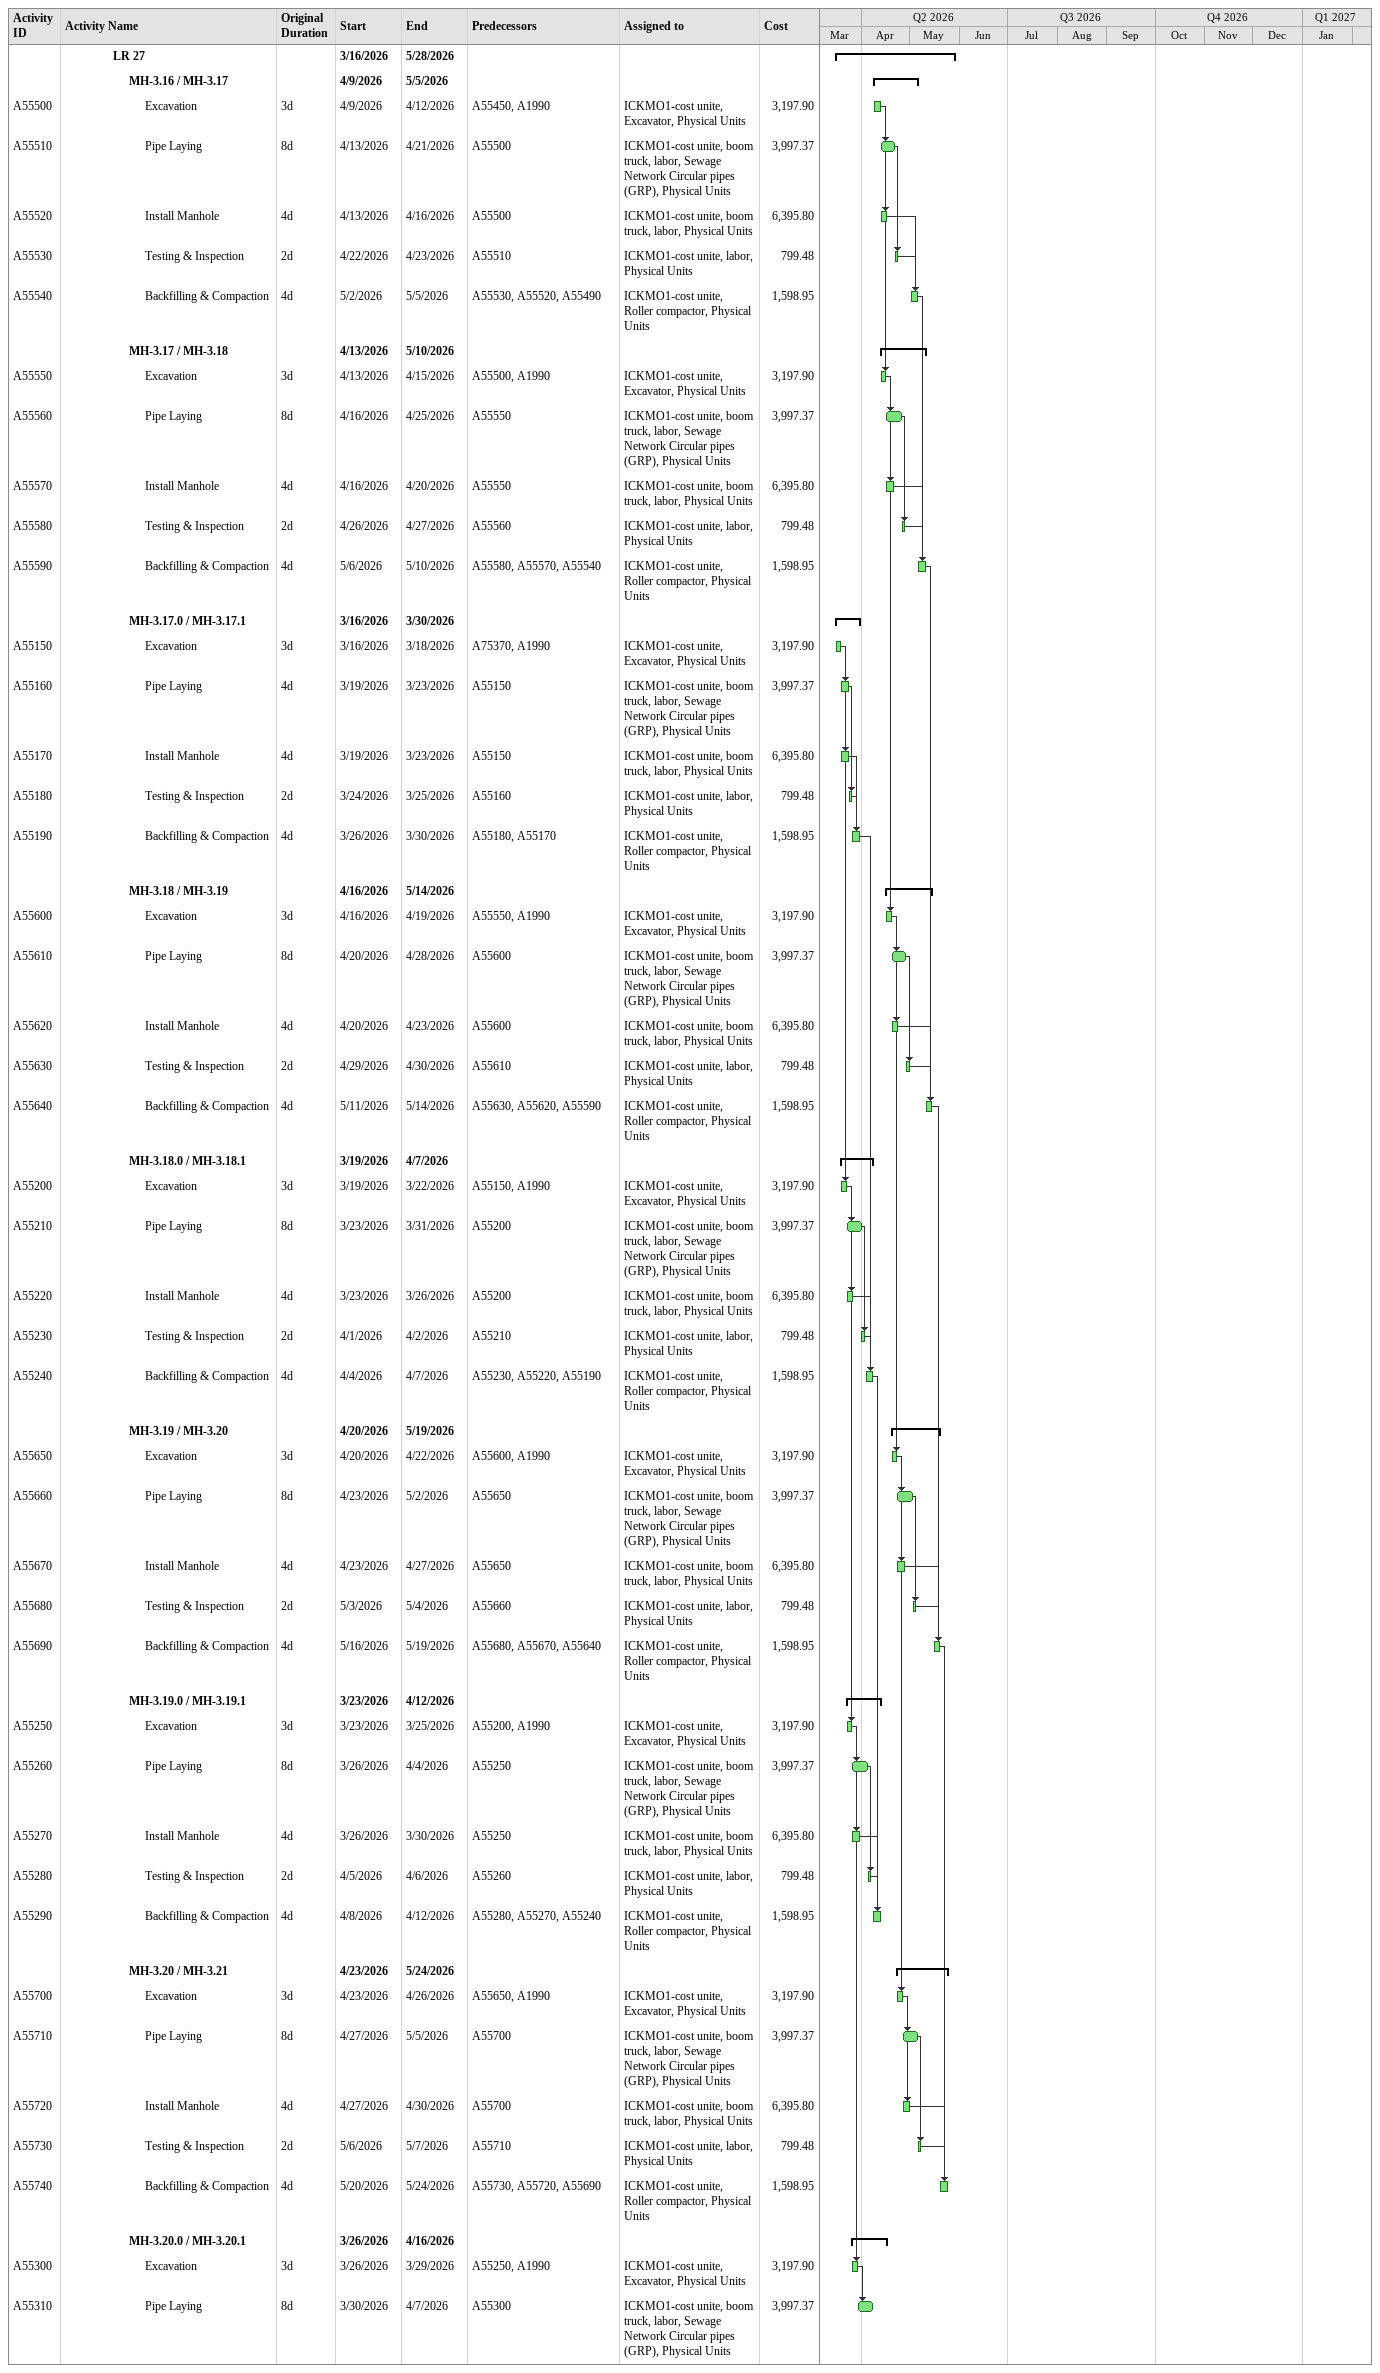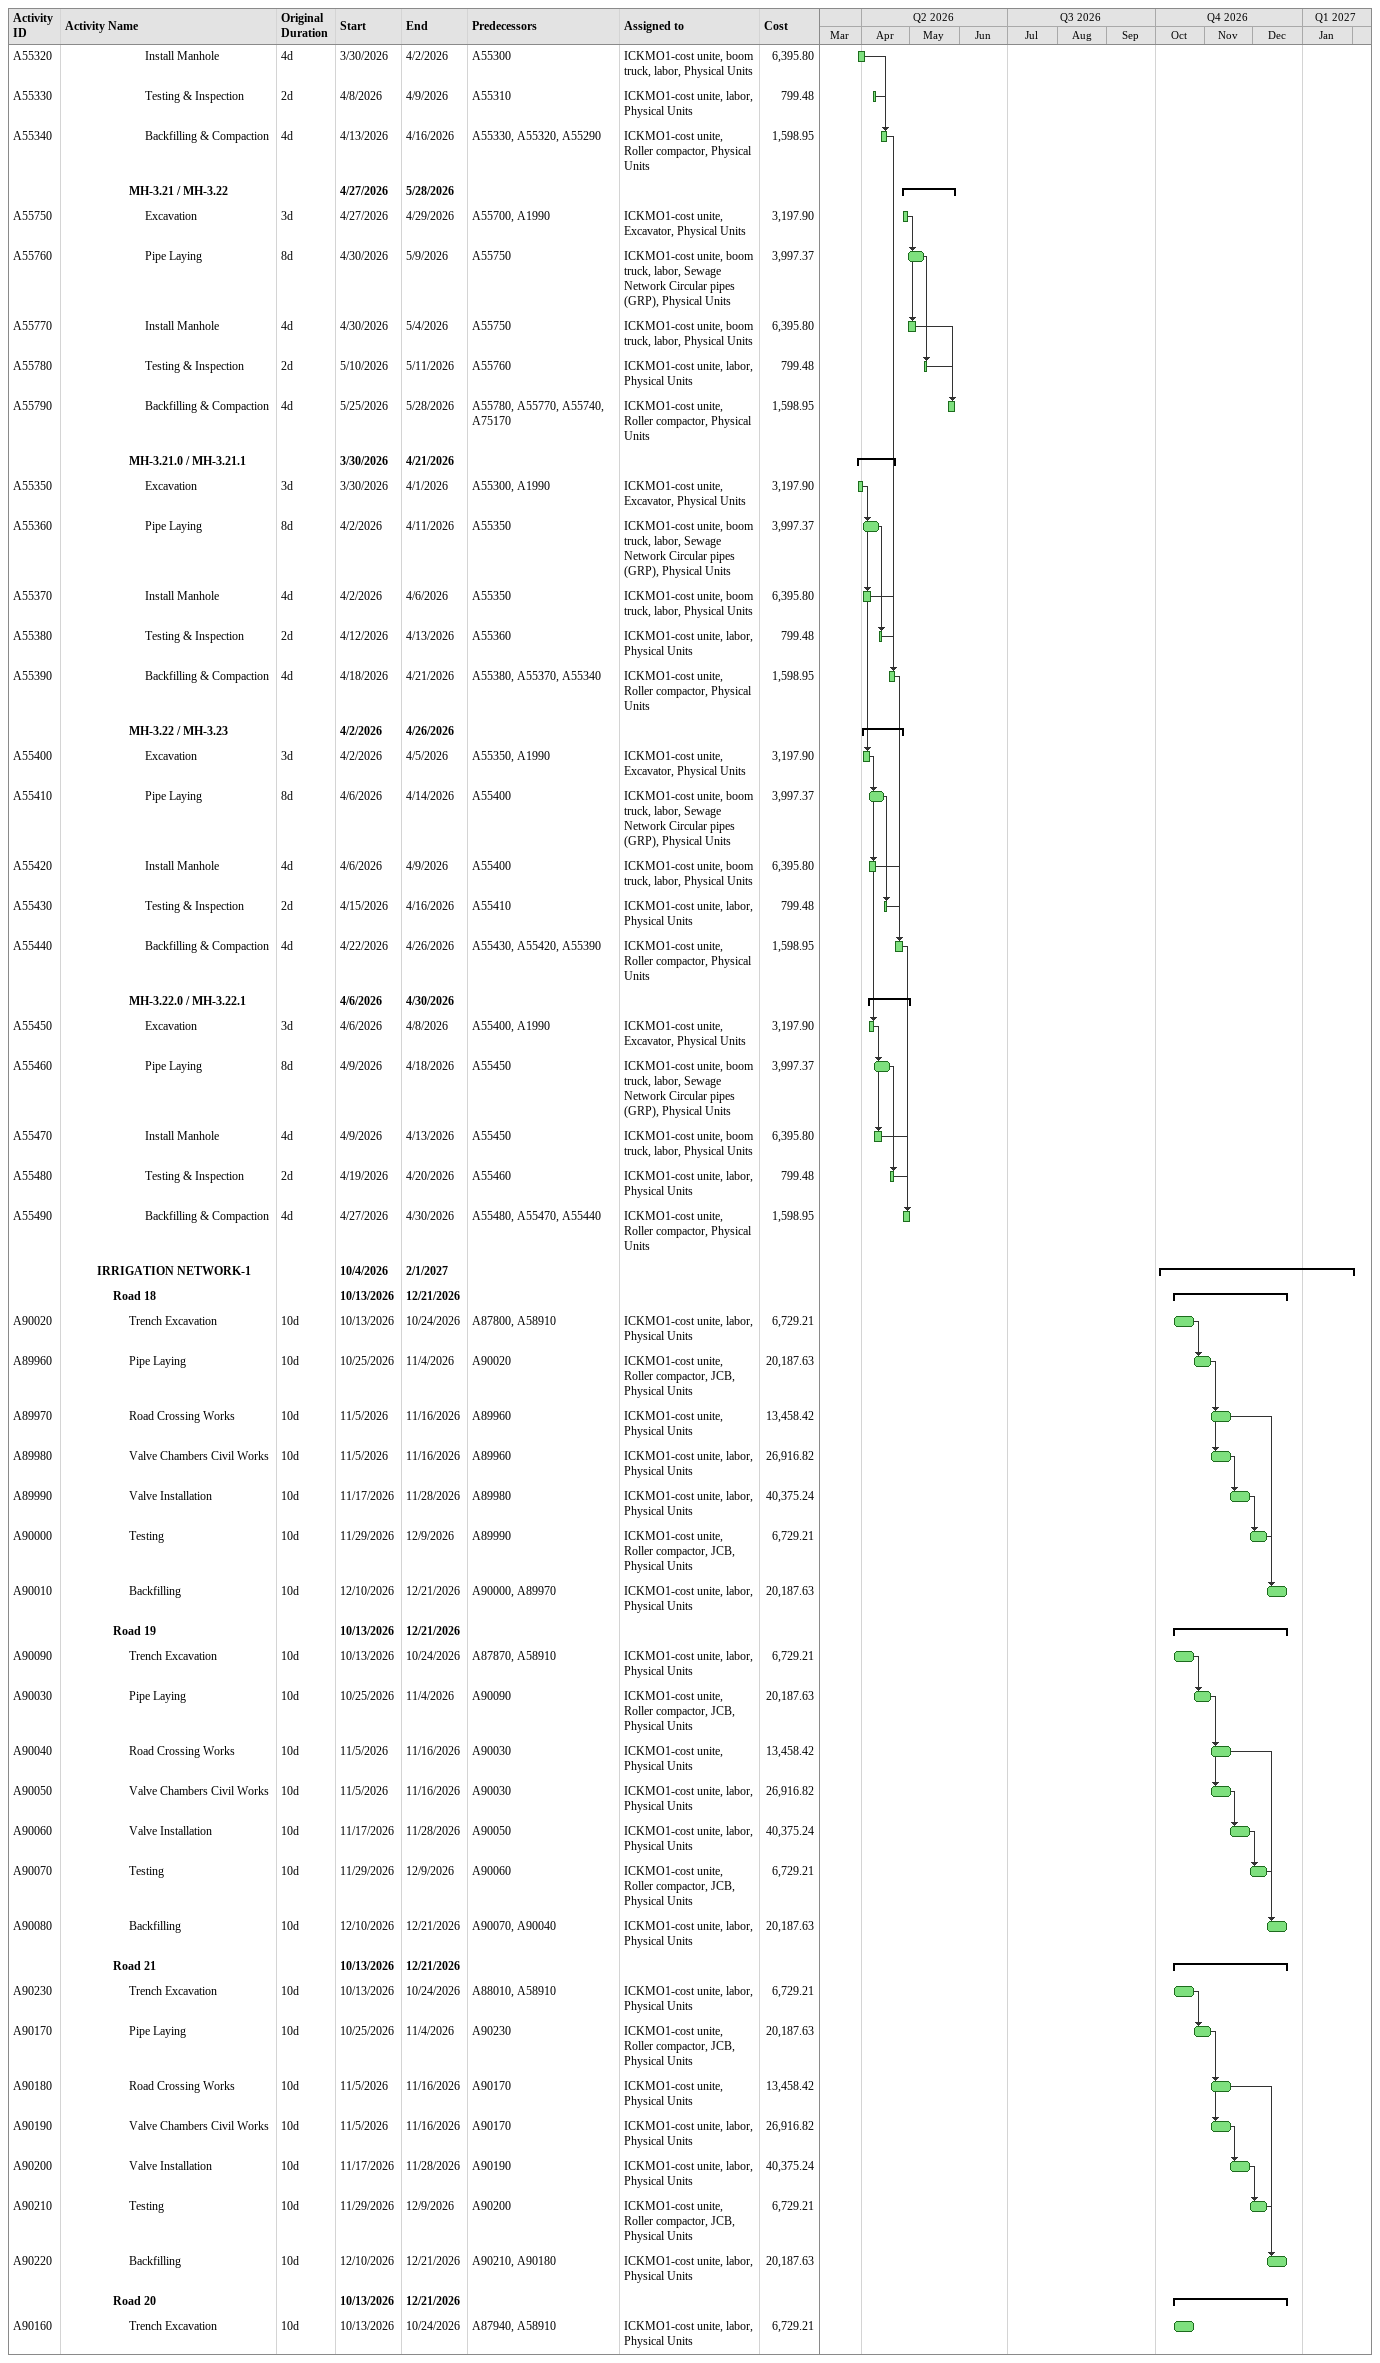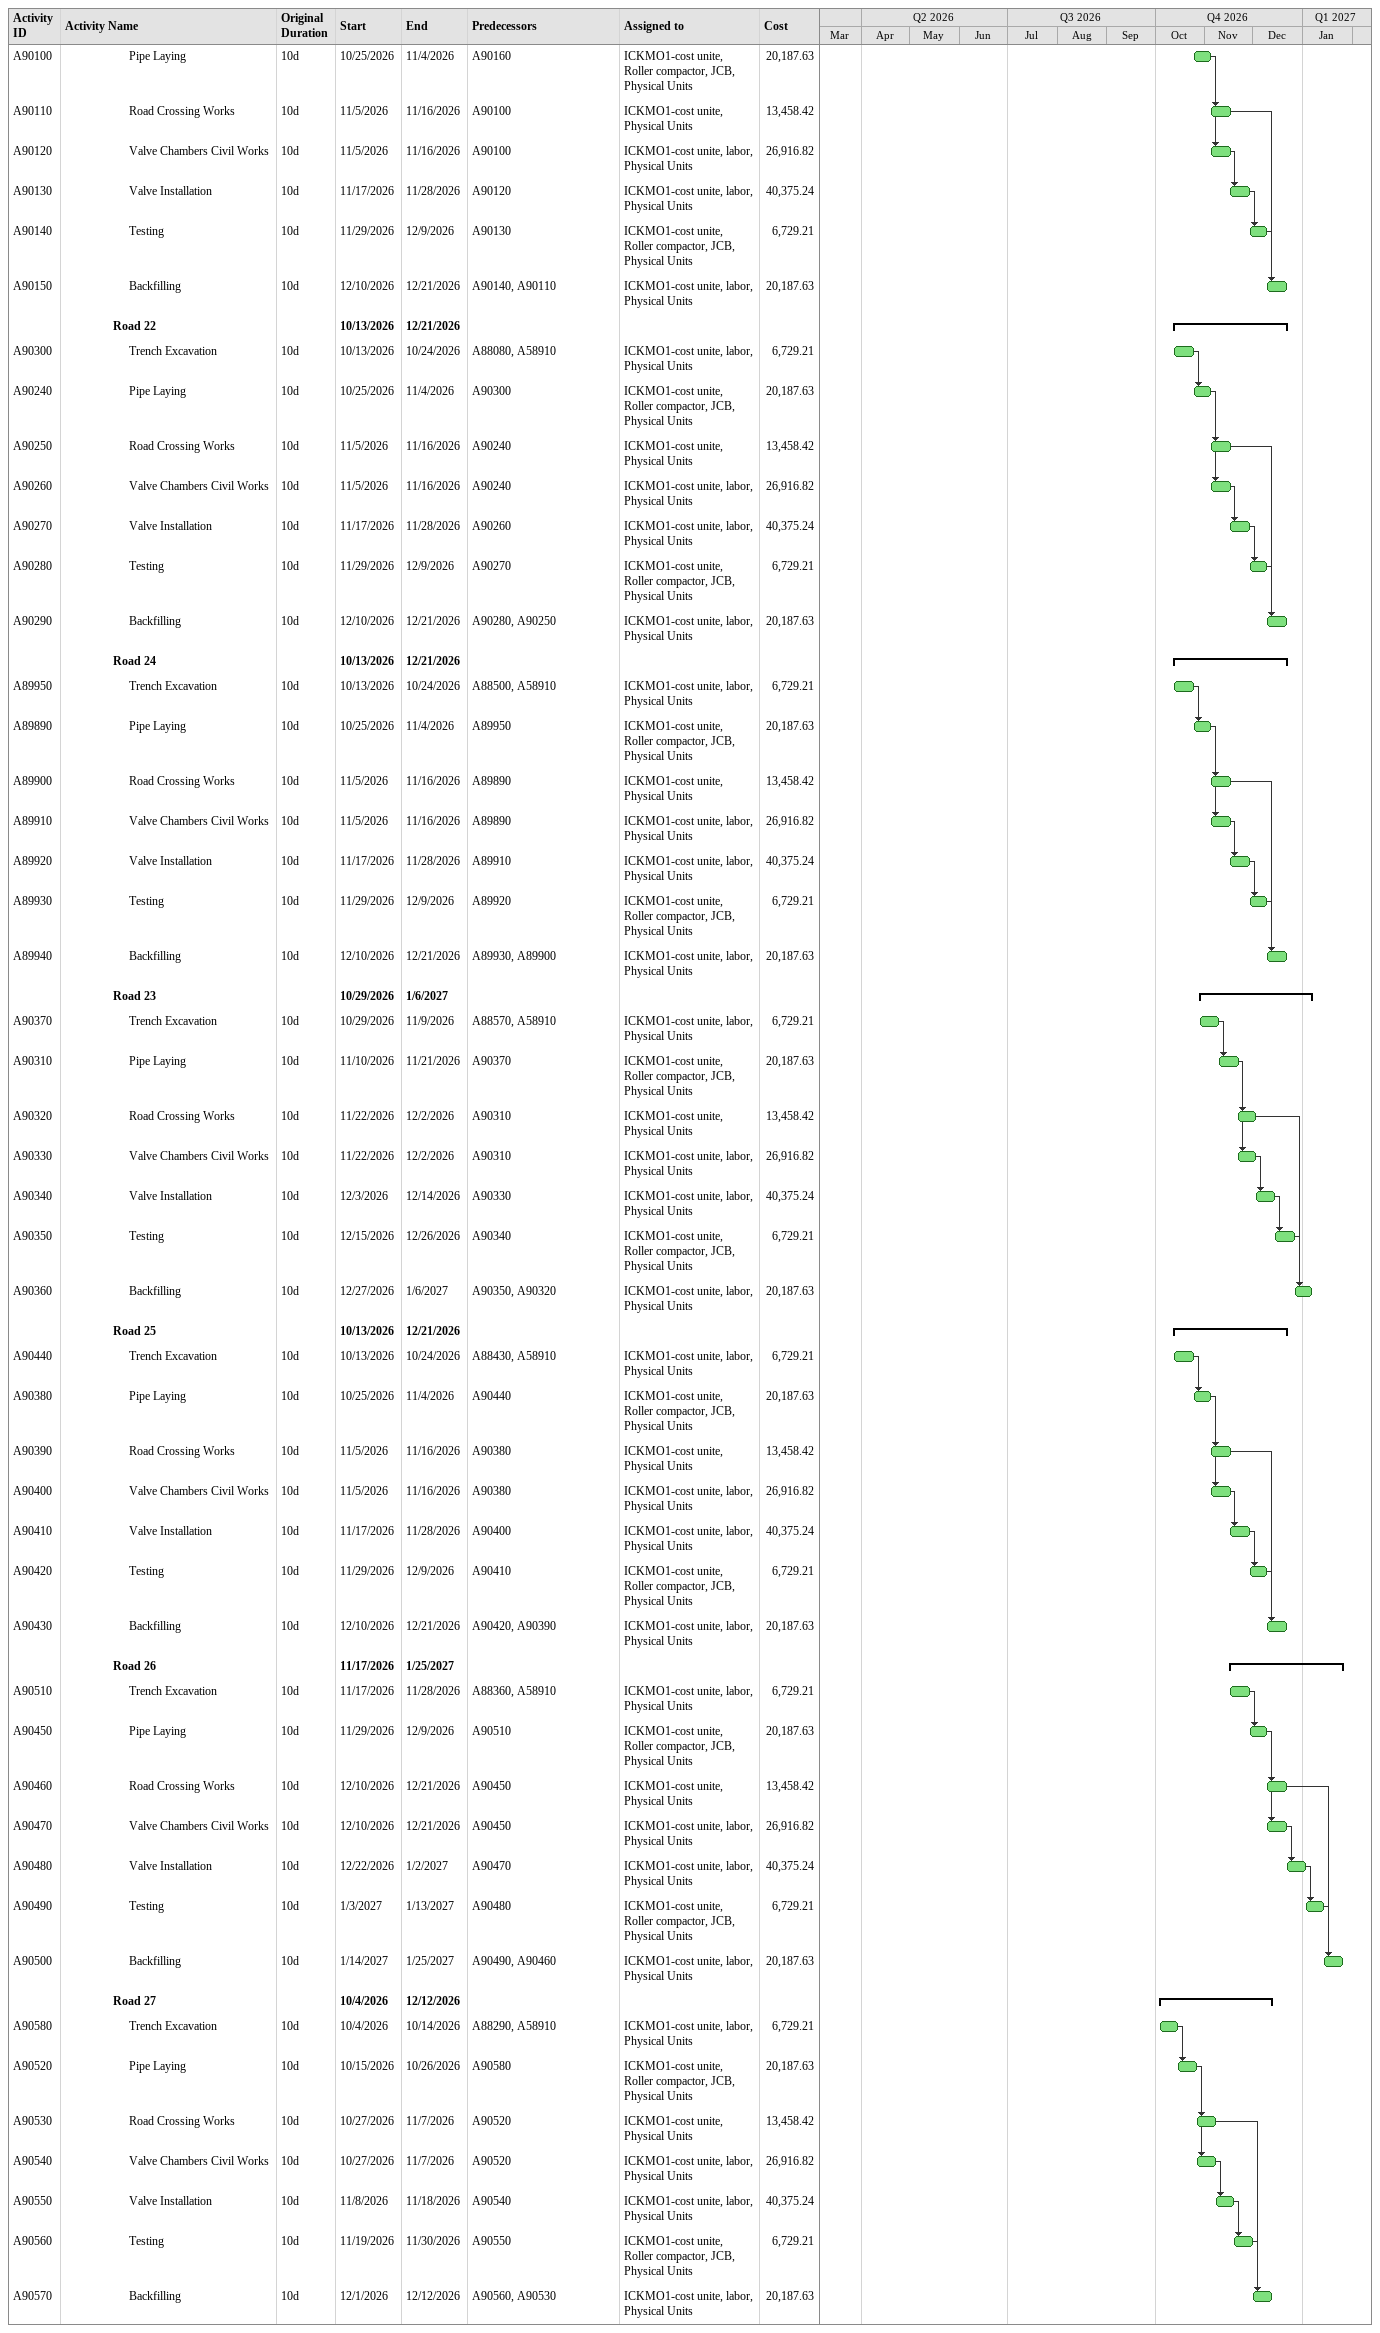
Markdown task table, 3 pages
| ID | Level | Task | Original duration | Start | Finish | Predecessors | Resources | Cost |
|---|---|---|---|---|---|---|---|---|
|  | 4 | **LR 27** |  | 2026-03-16 | 2026-05-28 |  |  |  |
|  | 5 | **MH-3.16 / MH-3.17** |  | 2026-04-09 | 2026-05-05 |  |  |  |
| A55500 | 6 | Excavation | 3d | 2026-04-09 | 2026-04-12 | A55450, A1990 | ICKMO1-cost unite, Excavator, Physical Units | 3197.90 |
| A55510 | 6 | Pipe Laying | 8d | 2026-04-13 | 2026-04-21 | A55500 | ICKMO1-cost unite, boom truck, labor, Sewage Network Circular pipes (GRP), Physical Units | 3997.37 |
| A55520 | 6 | Install Manhole | 4d | 2026-04-13 | 2026-04-16 | A55500 | ICKMO1-cost unite, boom truck, labor, Physical Units | 6395.80 |
| A55530 | 6 | Testing & Inspection | 2d | 2026-04-22 | 2026-04-23 | A55510 | ICKMO1-cost unite, labor, Physical Units | 799.48 |
| A55540 | 6 | Backfilling & Compaction | 4d | 2026-05-02 | 2026-05-05 | A55530, A55520, A55490 | ICKMO1-cost unite, Roller compactor, Physical Units | 1598.95 |
|  | 5 | **MH-3.17 / MH-3.18** |  | 2026-04-13 | 2026-05-10 |  |  |  |
| A55550 | 6 | Excavation | 3d | 2026-04-13 | 2026-04-15 | A55500, A1990 | ICKMO1-cost unite, Excavator, Physical Units | 3197.90 |
| A55560 | 6 | Pipe Laying | 8d | 2026-04-16 | 2026-04-25 | A55550 | ICKMO1-cost unite, boom truck, labor, Sewage Network Circular pipes (GRP), Physical Units | 3997.37 |
| A55570 | 6 | Install Manhole | 4d | 2026-04-16 | 2026-04-20 | A55550 | ICKMO1-cost unite, boom truck, labor, Physical Units | 6395.80 |
| A55580 | 6 | Testing & Inspection | 2d | 2026-04-26 | 2026-04-27 | A55560 | ICKMO1-cost unite, labor, Physical Units | 799.48 |
| A55590 | 6 | Backfilling & Compaction | 4d | 2026-05-06 | 2026-05-10 | A55580, A55570, A55540 | ICKMO1-cost unite, Roller compactor, Physical Units | 1598.95 |
|  | 5 | **MH-3.17.0 / MH-3.17.1** |  | 2026-03-16 | 2026-03-30 |  |  |  |
| A55150 | 6 | Excavation | 3d | 2026-03-16 | 2026-03-18 | A75370, A1990 | ICKMO1-cost unite, Excavator, Physical Units | 3197.90 |
| A55160 | 6 | Pipe Laying | 4d | 2026-03-19 | 2026-03-23 | A55150 | ICKMO1-cost unite, boom truck, labor, Sewage Network Circular pipes (GRP), Physical Units | 3997.37 |
| A55170 | 6 | Install Manhole | 4d | 2026-03-19 | 2026-03-23 | A55150 | ICKMO1-cost unite, boom truck, labor, Physical Units | 6395.80 |
| A55180 | 6 | Testing & Inspection | 2d | 2026-03-24 | 2026-03-25 | A55160 | ICKMO1-cost unite, labor, Physical Units | 799.48 |
| A55190 | 6 | Backfilling & Compaction | 4d | 2026-03-26 | 2026-03-30 | A55180, A55170 | ICKMO1-cost unite, Roller compactor, Physical Units | 1598.95 |
|  | 5 | **MH-3.18 / MH-3.19** |  | 2026-04-16 | 2026-05-14 |  |  |  |
| A55600 | 6 | Excavation | 3d | 2026-04-16 | 2026-04-19 | A55550, A1990 | ICKMO1-cost unite, Excavator, Physical Units | 3197.90 |
| A55610 | 6 | Pipe Laying | 8d | 2026-04-20 | 2026-04-28 | A55600 | ICKMO1-cost unite, boom truck, labor, Sewage Network Circular pipes (GRP), Physical Units | 3997.37 |
| A55620 | 6 | Install Manhole | 4d | 2026-04-20 | 2026-04-23 | A55600 | ICKMO1-cost unite, boom truck, labor, Physical Units | 6395.80 |
| A55630 | 6 | Testing & Inspection | 2d | 2026-04-29 | 2026-04-30 | A55610 | ICKMO1-cost unite, labor, Physical Units | 799.48 |
| A55640 | 6 | Backfilling & Compaction | 4d | 2026-05-11 | 2026-05-14 | A55630, A55620, A55590 | ICKMO1-cost unite, Roller compactor, Physical Units | 1598.95 |
|  | 5 | **MH-3.18.0 / MH-3.18.1** |  | 2026-03-19 | 2026-04-07 |  |  |  |
| A55200 | 6 | Excavation | 3d | 2026-03-19 | 2026-03-22 | A55150, A1990 | ICKMO1-cost unite, Excavator, Physical Units | 3197.90 |
| A55210 | 6 | Pipe Laying | 8d | 2026-03-23 | 2026-03-31 | A55200 | ICKMO1-cost unite, boom truck, labor, Sewage Network Circular pipes (GRP), Physical Units | 3997.37 |
| A55220 | 6 | Install Manhole | 4d | 2026-03-23 | 2026-03-26 | A55200 | ICKMO1-cost unite, boom truck, labor, Physical Units | 6395.80 |
| A55230 | 6 | Testing & Inspection | 2d | 2026-04-01 | 2026-04-02 | A55210 | ICKMO1-cost unite, labor, Physical Units | 799.48 |
| A55240 | 6 | Backfilling & Compaction | 4d | 2026-04-04 | 2026-04-07 | A55230, A55220, A55190 | ICKMO1-cost unite, Roller compactor, Physical Units | 1598.95 |
|  | 5 | **MH-3.19 / MH-3.20** |  | 2026-04-20 | 2026-05-19 |  |  |  |
| A55650 | 6 | Excavation | 3d | 2026-04-20 | 2026-04-22 | A55600, A1990 | ICKMO1-cost unite, Excavator, Physical Units | 3197.90 |
| A55660 | 6 | Pipe Laying | 8d | 2026-04-23 | 2026-05-02 | A55650 | ICKMO1-cost unite, boom truck, labor, Sewage Network Circular pipes (GRP), Physical Units | 3997.37 |
| A55670 | 6 | Install Manhole | 4d | 2026-04-23 | 2026-04-27 | A55650 | ICKMO1-cost unite, boom truck, labor, Physical Units | 6395.80 |
| A55680 | 6 | Testing & Inspection | 2d | 2026-05-03 | 2026-05-04 | A55660 | ICKMO1-cost unite, labor, Physical Units | 799.48 |
| A55690 | 6 | Backfilling & Compaction | 4d | 2026-05-16 | 2026-05-19 | A55680, A55670, A55640 | ICKMO1-cost unite, Roller compactor, Physical Units | 1598.95 |
|  | 5 | **MH-3.19.0 / MH-3.19.1** |  | 2026-03-23 | 2026-04-12 |  |  |  |
| A55250 | 6 | Excavation | 3d | 2026-03-23 | 2026-03-25 | A55200, A1990 | ICKMO1-cost unite, Excavator, Physical Units | 3197.90 |
| A55260 | 6 | Pipe Laying | 8d | 2026-03-26 | 2026-04-04 | A55250 | ICKMO1-cost unite, boom truck, labor, Sewage Network Circular pipes (GRP), Physical Units | 3997.37 |
| A55270 | 6 | Install Manhole | 4d | 2026-03-26 | 2026-03-30 | A55250 | ICKMO1-cost unite, boom truck, labor, Physical Units | 6395.80 |
| A55280 | 6 | Testing & Inspection | 2d | 2026-04-05 | 2026-04-06 | A55260 | ICKMO1-cost unite, labor, Physical Units | 799.48 |
| A55290 | 6 | Backfilling & Compaction | 4d | 2026-04-08 | 2026-04-12 | A55280, A55270, A55240 | ICKMO1-cost unite, Roller compactor, Physical Units | 1598.95 |
|  | 5 | **MH-3.20 / MH-3.21** |  | 2026-04-23 | 2026-05-24 |  |  |  |
| A55700 | 6 | Excavation | 3d | 2026-04-23 | 2026-04-26 | A55650, A1990 | ICKMO1-cost unite, Excavator, Physical Units | 3197.90 |
| A55710 | 6 | Pipe Laying | 8d | 2026-04-27 | 2026-05-05 | A55700 | ICKMO1-cost unite, boom truck, labor, Sewage Network Circular pipes (GRP), Physical Units | 3997.37 |
| A55720 | 6 | Install Manhole | 4d | 2026-04-27 | 2026-04-30 | A55700 | ICKMO1-cost unite, boom truck, labor, Physical Units | 6395.80 |
| A55730 | 6 | Testing & Inspection | 2d | 2026-05-06 | 2026-05-07 | A55710 | ICKMO1-cost unite, labor, Physical Units | 799.48 |
| A55740 | 6 | Backfilling & Compaction | 4d | 2026-05-20 | 2026-05-24 | A55730, A55720, A55690 | ICKMO1-cost unite, Roller compactor, Physical Units | 1598.95 |
|  | 5 | **MH-3.20.0 / MH-3.20.1** |  | 2026-03-26 | 2026-04-16 |  |  |  |
| A55300 | 6 | Excavation | 3d | 2026-03-26 | 2026-03-29 | A55250, A1990 | ICKMO1-cost unite, Excavator, Physical Units | 3197.90 |
| A55310 | 6 | Pipe Laying | 8d | 2026-03-30 | 2026-04-07 | A55300 | ICKMO1-cost unite, boom truck, labor, Sewage Network Circular pipes (GRP), Physical Units | 3997.37 |
| A55320 | 6 | Install Manhole | 4d | 2026-03-30 | 2026-04-02 | A55300 | ICKMO1-cost unite, boom truck, labor, Physical Units | 6395.80 |
| A55330 | 6 | Testing & Inspection | 2d | 2026-04-08 | 2026-04-09 | A55310 | ICKMO1-cost unite, labor, Physical Units | 799.48 |
| A55340 | 6 | Backfilling & Compaction | 4d | 2026-04-13 | 2026-04-16 | A55330, A55320, A55290 | ICKMO1-cost unite, Roller compactor, Physical Units | 1598.95 |
|  | 5 | **MH-3.21 / MH-3.22** |  | 2026-04-27 | 2026-05-28 |  |  |  |
| A55750 | 6 | Excavation | 3d | 2026-04-27 | 2026-04-29 | A55700, A1990 | ICKMO1-cost unite, Excavator, Physical Units | 3197.90 |
| A55760 | 6 | Pipe Laying | 8d | 2026-04-30 | 2026-05-09 | A55750 | ICKMO1-cost unite, boom truck, labor, Sewage Network Circular pipes (GRP), Physical Units | 3997.37 |
| A55770 | 6 | Install Manhole | 4d | 2026-04-30 | 2026-05-04 | A55750 | ICKMO1-cost unite, boom truck, labor, Physical Units | 6395.80 |
| A55780 | 6 | Testing & Inspection | 2d | 2026-05-10 | 2026-05-11 | A55760 | ICKMO1-cost unite, labor, Physical Units | 799.48 |
| A55790 | 6 | Backfilling & Compaction | 4d | 2026-05-25 | 2026-05-28 | A55780, A55770, A55740, A75170 | ICKMO1-cost unite, Roller compactor, Physical Units | 1598.95 |
|  | 5 | **MH-3.21.0 / MH-3.21.1** |  | 2026-03-30 | 2026-04-21 |  |  |  |
| A55350 | 6 | Excavation | 3d | 2026-03-30 | 2026-04-01 | A55300, A1990 | ICKMO1-cost unite, Excavator, Physical Units | 3197.90 |
| A55360 | 6 | Pipe Laying | 8d | 2026-04-02 | 2026-04-11 | A55350 | ICKMO1-cost unite, boom truck, labor, Sewage Network Circular pipes (GRP), Physical Units | 3997.37 |
| A55370 | 6 | Install Manhole | 4d | 2026-04-02 | 2026-04-06 | A55350 | ICKMO1-cost unite, boom truck, labor, Physical Units | 6395.80 |
| A55380 | 6 | Testing & Inspection | 2d | 2026-04-12 | 2026-04-13 | A55360 | ICKMO1-cost unite, labor, Physical Units | 799.48 |
| A55390 | 6 | Backfilling & Compaction | 4d | 2026-04-18 | 2026-04-21 | A55380, A55370, A55340 | ICKMO1-cost unite, Roller compactor, Physical Units | 1598.95 |
|  | 5 | **MH-3.22 / MH-3.23** |  | 2026-04-02 | 2026-04-26 |  |  |  |
| A55400 | 6 | Excavation | 3d | 2026-04-02 | 2026-04-05 | A55350, A1990 | ICKMO1-cost unite, Excavator, Physical Units | 3197.90 |
| A55410 | 6 | Pipe Laying | 8d | 2026-04-06 | 2026-04-14 | A55400 | ICKMO1-cost unite, boom truck, labor, Sewage Network Circular pipes (GRP), Physical Units | 3997.37 |
| A55420 | 6 | Install Manhole | 4d | 2026-04-06 | 2026-04-09 | A55400 | ICKMO1-cost unite, boom truck, labor, Physical Units | 6395.80 |
| A55430 | 6 | Testing & Inspection | 2d | 2026-04-15 | 2026-04-16 | A55410 | ICKMO1-cost unite, labor, Physical Units | 799.48 |
| A55440 | 6 | Backfilling & Compaction | 4d | 2026-04-22 | 2026-04-26 | A55430, A55420, A55390 | ICKMO1-cost unite, Roller compactor, Physical Units | 1598.95 |
|  | 5 | **MH-3.22.0 / MH-3.22.1** |  | 2026-04-06 | 2026-04-30 |  |  |  |
| A55450 | 6 | Excavation | 3d | 2026-04-06 | 2026-04-08 | A55400, A1990 | ICKMO1-cost unite, Excavator, Physical Units | 3197.90 |
| A55460 | 6 | Pipe Laying | 8d | 2026-04-09 | 2026-04-18 | A55450 | ICKMO1-cost unite, boom truck, labor, Sewage Network Circular pipes (GRP), Physical Units | 3997.37 |
| A55470 | 6 | Install Manhole | 4d | 2026-04-09 | 2026-04-13 | A55450 | ICKMO1-cost unite, boom truck, labor, Physical Units | 6395.80 |
| A55480 | 6 | Testing & Inspection | 2d | 2026-04-19 | 2026-04-20 | A55460 | ICKMO1-cost unite, labor, Physical Units | 799.48 |
| A55490 | 6 | Backfilling & Compaction | 4d | 2026-04-27 | 2026-04-30 | A55480, A55470, A55440 | ICKMO1-cost unite, Roller compactor, Physical Units | 1598.95 |
|  | 3 | **IRRIGATION NETWORK-1** |  | 2026-10-04 | 2027-02-01 |  |  |  |
|  | 4 | **Road 18** |  | 2026-10-13 | 2026-12-21 |  |  |  |
| A90020 | 5 | Trench Excavation | 10d | 2026-10-13 | 2026-10-24 | A87800, A58910 | ICKMO1-cost unite, labor, Physical Units | 6729.21 |
| A89960 | 5 | Pipe Laying | 10d | 2026-10-25 | 2026-11-04 | A90020 | ICKMO1-cost unite, Roller compactor, JCB, Physical Units | 20187.63 |
| A89970 | 5 | Road Crossing Works | 10d | 2026-11-05 | 2026-11-16 | A89960 | ICKMO1-cost unite, Physical Units | 13458.42 |
| A89980 | 5 | Valve Chambers Civil Works | 10d | 2026-11-05 | 2026-11-16 | A89960 | ICKMO1-cost unite, labor, Physical Units | 26916.82 |
| A89990 | 5 | Valve Installation | 10d | 2026-11-17 | 2026-11-28 | A89980 | ICKMO1-cost unite, labor, Physical Units | 40375.24 |
| A90000 | 5 | Testing | 10d | 2026-11-29 | 2026-12-09 | A89990 | ICKMO1-cost unite, Roller compactor, JCB, Physical Units | 6729.21 |
| A90010 | 5 | Backfilling | 10d | 2026-12-10 | 2026-12-21 | A90000, A89970 | ICKMO1-cost unite, labor, Physical Units | 20187.63 |
|  | 4 | **Road 19** |  | 2026-10-13 | 2026-12-21 |  |  |  |
| A90090 | 5 | Trench Excavation | 10d | 2026-10-13 | 2026-10-24 | A87870, A58910 | ICKMO1-cost unite, labor, Physical Units | 6729.21 |
| A90030 | 5 | Pipe Laying | 10d | 2026-10-25 | 2026-11-04 | A90090 | ICKMO1-cost unite, Roller compactor, JCB, Physical Units | 20187.63 |
| A90040 | 5 | Road Crossing Works | 10d | 2026-11-05 | 2026-11-16 | A90030 | ICKMO1-cost unite, Physical Units | 13458.42 |
| A90050 | 5 | Valve Chambers Civil Works | 10d | 2026-11-05 | 2026-11-16 | A90030 | ICKMO1-cost unite, labor, Physical Units | 26916.82 |
| A90060 | 5 | Valve Installation | 10d | 2026-11-17 | 2026-11-28 | A90050 | ICKMO1-cost unite, labor, Physical Units | 40375.24 |
| A90070 | 5 | Testing | 10d | 2026-11-29 | 2026-12-09 | A90060 | ICKMO1-cost unite, Roller compactor, JCB, Physical Units | 6729.21 |
| A90080 | 5 | Backfilling | 10d | 2026-12-10 | 2026-12-21 | A90070, A90040 | ICKMO1-cost unite, labor, Physical Units | 20187.63 |
|  | 4 | **Road 21** |  | 2026-10-13 | 2026-12-21 |  |  |  |
| A90230 | 5 | Trench Excavation | 10d | 2026-10-13 | 2026-10-24 | A88010, A58910 | ICKMO1-cost unite, labor, Physical Units | 6729.21 |
| A90170 | 5 | Pipe Laying | 10d | 2026-10-25 | 2026-11-04 | A90230 | ICKMO1-cost unite, Roller compactor, JCB, Physical Units | 20187.63 |
| A90180 | 5 | Road Crossing Works | 10d | 2026-11-05 | 2026-11-16 | A90170 | ICKMO1-cost unite, Physical Units | 13458.42 |
| A90190 | 5 | Valve Chambers Civil Works | 10d | 2026-11-05 | 2026-11-16 | A90170 | ICKMO1-cost unite, labor, Physical Units | 26916.82 |
| A90200 | 5 | Valve Installation | 10d | 2026-11-17 | 2026-11-28 | A90190 | ICKMO1-cost unite, labor, Physical Units | 40375.24 |
| A90210 | 5 | Testing | 10d | 2026-11-29 | 2026-12-09 | A90200 | ICKMO1-cost unite, Roller compactor, JCB, Physical Units | 6729.21 |
| A90220 | 5 | Backfilling | 10d | 2026-12-10 | 2026-12-21 | A90210, A90180 | ICKMO1-cost unite, labor, Physical Units | 20187.63 |
|  | 4 | **Road 20** |  | 2026-10-13 | 2026-12-21 |  |  |  |
| A90160 | 5 | Trench Excavation | 10d | 2026-10-13 | 2026-10-24 | A87940, A58910 | ICKMO1-cost unite, labor, Physical Units | 6729.21 |
| A90100 | 5 | Pipe Laying | 10d | 2026-10-25 | 2026-11-04 | A90160 | ICKMO1-cost unite, Roller compactor, JCB, Physical Units | 20187.63 |
| A90110 | 5 | Road Crossing Works | 10d | 2026-11-05 | 2026-11-16 | A90100 | ICKMO1-cost unite, Physical Units | 13458.42 |
| A90120 | 5 | Valve Chambers Civil Works | 10d | 2026-11-05 | 2026-11-16 | A90100 | ICKMO1-cost unite, labor, Physical Units | 26916.82 |
| A90130 | 5 | Valve Installation | 10d | 2026-11-17 | 2026-11-28 | A90120 | ICKMO1-cost unite, labor, Physical Units | 40375.24 |
| A90140 | 5 | Testing | 10d | 2026-11-29 | 2026-12-09 | A90130 | ICKMO1-cost unite, Roller compactor, JCB, Physical Units | 6729.21 |
| A90150 | 5 | Backfilling | 10d | 2026-12-10 | 2026-12-21 | A90140, A90110 | ICKMO1-cost unite, labor, Physical Units | 20187.63 |
|  | 4 | **Road 22** |  | 2026-10-13 | 2026-12-21 |  |  |  |
| A90300 | 5 | Trench Excavation | 10d | 2026-10-13 | 2026-10-24 | A88080, A58910 | ICKMO1-cost unite, labor, Physical Units | 6729.21 |
| A90240 | 5 | Pipe Laying | 10d | 2026-10-25 | 2026-11-04 | A90300 | ICKMO1-cost unite, Roller compactor, JCB, Physical Units | 20187.63 |
| A90250 | 5 | Road Crossing Works | 10d | 2026-11-05 | 2026-11-16 | A90240 | ICKMO1-cost unite, Physical Units | 13458.42 |
| A90260 | 5 | Valve Chambers Civil Works | 10d | 2026-11-05 | 2026-11-16 | A90240 | ICKMO1-cost unite, labor, Physical Units | 26916.82 |
| A90270 | 5 | Valve Installation | 10d | 2026-11-17 | 2026-11-28 | A90260 | ICKMO1-cost unite, labor, Physical Units | 40375.24 |
| A90280 | 5 | Testing | 10d | 2026-11-29 | 2026-12-09 | A90270 | ICKMO1-cost unite, Roller compactor, JCB, Physical Units | 6729.21 |
| A90290 | 5 | Backfilling | 10d | 2026-12-10 | 2026-12-21 | A90280, A90250 | ICKMO1-cost unite, labor, Physical Units | 20187.63 |
|  | 4 | **Road 24** |  | 2026-10-13 | 2026-12-21 |  |  |  |
| A89950 | 5 | Trench Excavation | 10d | 2026-10-13 | 2026-10-24 | A88500, A58910 | ICKMO1-cost unite, labor, Physical Units | 6729.21 |
| A89890 | 5 | Pipe Laying | 10d | 2026-10-25 | 2026-11-04 | A89950 | ICKMO1-cost unite, Roller compactor, JCB, Physical Units | 20187.63 |
| A89900 | 5 | Road Crossing Works | 10d | 2026-11-05 | 2026-11-16 | A89890 | ICKMO1-cost unite, Physical Units | 13458.42 |
| A89910 | 5 | Valve Chambers Civil Works | 10d | 2026-11-05 | 2026-11-16 | A89890 | ICKMO1-cost unite, labor, Physical Units | 26916.82 |
| A89920 | 5 | Valve Installation | 10d | 2026-11-17 | 2026-11-28 | A89910 | ICKMO1-cost unite, labor, Physical Units | 40375.24 |
| A89930 | 5 | Testing | 10d | 2026-11-29 | 2026-12-09 | A89920 | ICKMO1-cost unite, Roller compactor, JCB, Physical Units | 6729.21 |
| A89940 | 5 | Backfilling | 10d | 2026-12-10 | 2026-12-21 | A89930, A89900 | ICKMO1-cost unite, labor, Physical Units | 20187.63 |
|  | 4 | **Road 23** |  | 2026-10-29 | 2027-01-06 |  |  |  |
| A90370 | 5 | Trench Excavation | 10d | 2026-10-29 | 2026-11-09 | A88570, A58910 | ICKMO1-cost unite, labor, Physical Units | 6729.21 |
| A90310 | 5 | Pipe Laying | 10d | 2026-11-10 | 2026-11-21 | A90370 | ICKMO1-cost unite, Roller compactor, JCB, Physical Units | 20187.63 |
| A90320 | 5 | Road Crossing Works | 10d | 2026-11-22 | 2026-12-02 | A90310 | ICKMO1-cost unite, Physical Units | 13458.42 |
| A90330 | 5 | Valve Chambers Civil Works | 10d | 2026-11-22 | 2026-12-02 | A90310 | ICKMO1-cost unite, labor, Physical Units | 26916.82 |
| A90340 | 5 | Valve Installation | 10d | 2026-12-03 | 2026-12-14 | A90330 | ICKMO1-cost unite, labor, Physical Units | 40375.24 |
| A90350 | 5 | Testing | 10d | 2026-12-15 | 2026-12-26 | A90340 | ICKMO1-cost unite, Roller compactor, JCB, Physical Units | 6729.21 |
| A90360 | 5 | Backfilling | 10d | 2026-12-27 | 2027-01-06 | A90350, A90320 | ICKMO1-cost unite, labor, Physical Units | 20187.63 |
|  | 4 | **Road 25** |  | 2026-10-13 | 2026-12-21 |  |  |  |
| A90440 | 5 | Trench Excavation | 10d | 2026-10-13 | 2026-10-24 | A88430, A58910 | ICKMO1-cost unite, labor, Physical Units | 6729.21 |
| A90380 | 5 | Pipe Laying | 10d | 2026-10-25 | 2026-11-04 | A90440 | ICKMO1-cost unite, Roller compactor, JCB, Physical Units | 20187.63 |
| A90390 | 5 | Road Crossing Works | 10d | 2026-11-05 | 2026-11-16 | A90380 | ICKMO1-cost unite, Physical Units | 13458.42 |
| A90400 | 5 | Valve Chambers Civil Works | 10d | 2026-11-05 | 2026-11-16 | A90380 | ICKMO1-cost unite, labor, Physical Units | 26916.82 |
| A90410 | 5 | Valve Installation | 10d | 2026-11-17 | 2026-11-28 | A90400 | ICKMO1-cost unite, labor, Physical Units | 40375.24 |
| A90420 | 5 | Testing | 10d | 2026-11-29 | 2026-12-09 | A90410 | ICKMO1-cost unite, Roller compactor, JCB, Physical Units | 6729.21 |
| A90430 | 5 | Backfilling | 10d | 2026-12-10 | 2026-12-21 | A90420, A90390 | ICKMO1-cost unite, labor, Physical Units | 20187.63 |
|  | 4 | **Road 26** |  | 2026-11-17 | 2027-01-25 |  |  |  |
| A90510 | 5 | Trench Excavation | 10d | 2026-11-17 | 2026-11-28 | A88360, A58910 | ICKMO1-cost unite, labor, Physical Units | 6729.21 |
| A90450 | 5 | Pipe Laying | 10d | 2026-11-29 | 2026-12-09 | A90510 | ICKMO1-cost unite, Roller compactor, JCB, Physical Units | 20187.63 |
| A90460 | 5 | Road Crossing Works | 10d | 2026-12-10 | 2026-12-21 | A90450 | ICKMO1-cost unite, Physical Units | 13458.42 |
| A90470 | 5 | Valve Chambers Civil Works | 10d | 2026-12-10 | 2026-12-21 | A90450 | ICKMO1-cost unite, labor, Physical Units | 26916.82 |
| A90480 | 5 | Valve Installation | 10d | 2026-12-22 | 2027-01-02 | A90470 | ICKMO1-cost unite, labor, Physical Units | 40375.24 |
| A90490 | 5 | Testing | 10d | 2027-01-03 | 2027-01-13 | A90480 | ICKMO1-cost unite, Roller compactor, JCB, Physical Units | 6729.21 |
| A90500 | 5 | Backfilling | 10d | 2027-01-14 | 2027-01-25 | A90490, A90460 | ICKMO1-cost unite, labor, Physical Units | 20187.63 |
|  | 4 | **Road 27** |  | 2026-10-04 | 2026-12-12 |  |  |  |
| A90580 | 5 | Trench Excavation | 10d | 2026-10-04 | 2026-10-14 | A88290, A58910 | ICKMO1-cost unite, labor, Physical Units | 6729.21 |
| A90520 | 5 | Pipe Laying | 10d | 2026-10-15 | 2026-10-26 | A90580 | ICKMO1-cost unite, Roller compactor, JCB, Physical Units | 20187.63 |
| A90530 | 5 | Road Crossing Works | 10d | 2026-10-27 | 2026-11-07 | A90520 | ICKMO1-cost unite, Physical Units | 13458.42 |
| A90540 | 5 | Valve Chambers Civil Works | 10d | 2026-10-27 | 2026-11-07 | A90520 | ICKMO1-cost unite, labor, Physical Units | 26916.82 |
| A90550 | 5 | Valve Installation | 10d | 2026-11-08 | 2026-11-18 | A90540 | ICKMO1-cost unite, labor, Physical Units | 40375.24 |
| A90560 | 5 | Testing | 10d | 2026-11-19 | 2026-11-30 | A90550 | ICKMO1-cost unite, Roller compactor, JCB, Physical Units | 6729.21 |
| A90570 | 5 | Backfilling | 10d | 2026-12-01 | 2026-12-12 | A90560, A90530 | ICKMO1-cost unite, labor, Physical Units | 20187.63 |
